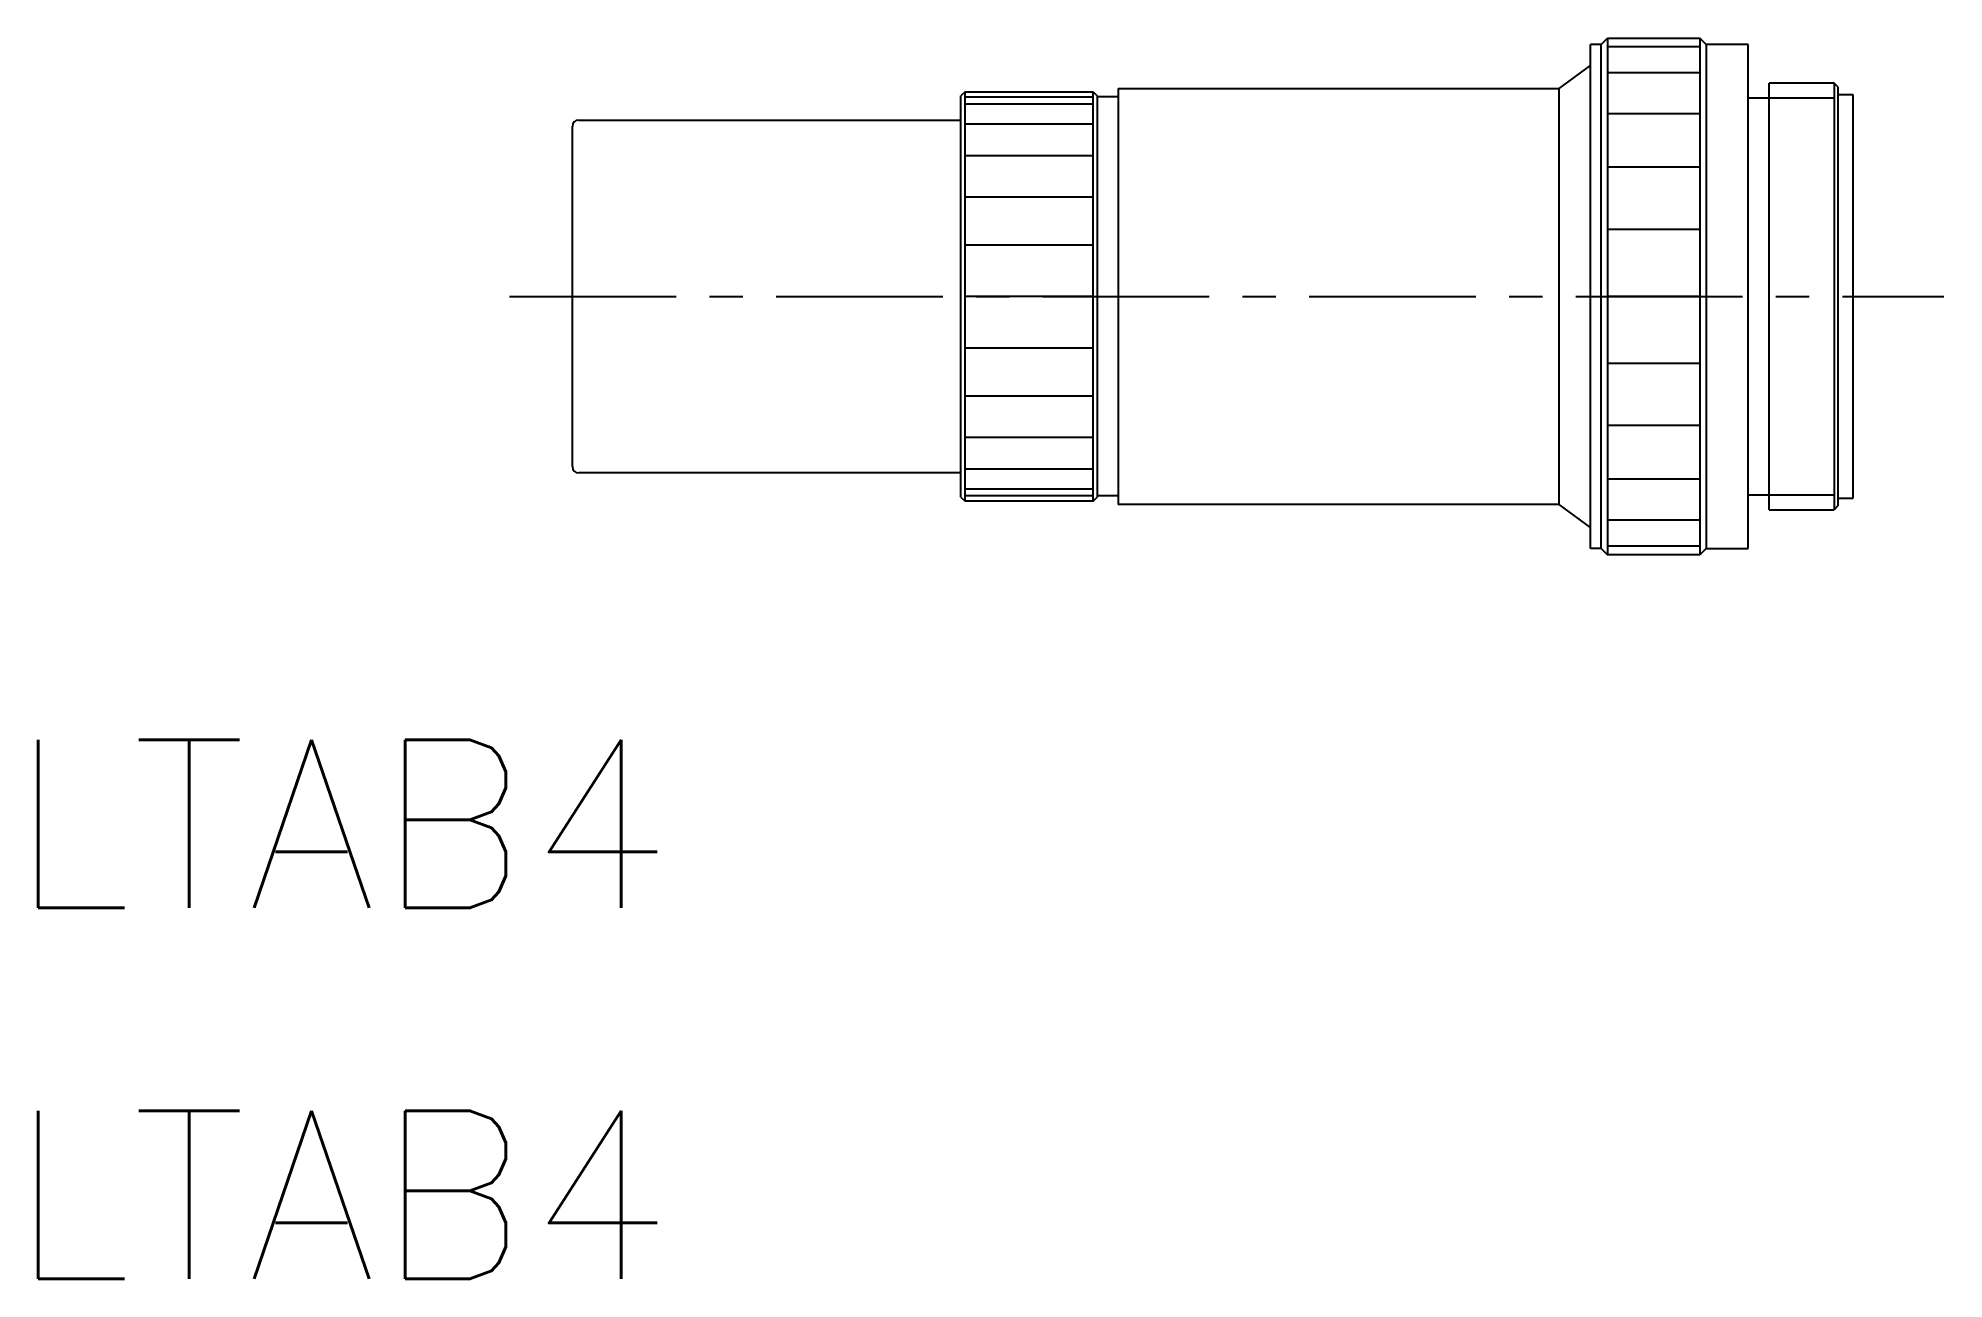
# Model space of a CAD drawing. Extents: x 14.7 to 105.5, y 32.5 to 91.6.
import ezdxf

# ---------------------------------------------------------------- set-up
doc = ezdxf.new("R2010")
doc.units = 0
doc.header["$LTSCALE"] = 0.25
doc.linetypes.add('CENTER', pattern=[50.8, 31.75, -6.35, 6.35, -6.35])
doc.layers.get('0').update_dxf_attribs({"linetype": 'CONTINUOUS'})
doc.layers.add('CENTER', color=1, linetype='CENTER')
doc.styles.get("Standard").update_dxf_attribs({"font": 'txt.shx', "bigfont": 'extfont.shx'})

msp = doc.modelspace()

# ---------------------------------------------------------------- linework, layer by layer
at = {"linetype": 'CONTINUOUS'}
for p, q in [((88.658, 67.282), (88.658, 91.282)), ((89.158, 91.282), (88.658, 91.282)), ((89.158, 91.282), (89.458, 91.582)), ((89.158, 67.282), (89.158, 91.282)), ((89.458, 91.582), (93.858, 91.582)), ((94.158, 91.282), (93.858, 91.582)), ((94.158, 91.282), (94.158, 67.282)), ((96.158, 91.282), (94.158, 91.282)), ((96.158, 67.282), (96.158, 91.282)), ((87.158, 89.182), (88.658, 90.282)), ((58.858, 89.032), (58.658, 88.832)), ((58.858, 89.032), (64.958, 89.032)), ((64.958, 89.032), (65.158, 88.832)), ((66.158, 89.182), (87.158, 89.182)), ((66.158, 89.182), (66.158, 69.382)), ((87.158, 69.382), (87.158, 89.182)), ((97.158, 69.122), (97.158, 89.442)), ((100.258, 89.442), (97.158, 89.442)), ((100.458, 89.242), (100.258, 89.442)), ((100.458, 69.322), (100.458, 89.242)), ((58.658, 69.732), (58.658, 88.832)), ((65.158, 88.832), (65.158, 69.732)), ((66.158, 88.782), (65.158, 88.782)), ((96.158, 88.742), (97.158, 88.742)), ((101.158, 88.882), (100.458, 88.882)), ((101.158, 69.682), (101.158, 88.882)), ((40.158, 71.182), (40.158, 87.382)), ((40.458, 87.682), (58.658, 87.682)), ((58.658, 70.882), (40.458, 70.882)), ((58.658, 69.732), (58.858, 69.532)), ((64.958, 69.532), (58.858, 69.532)), ((64.958, 69.532), (65.158, 69.732)), ((66.158, 69.782), (65.158, 69.782)), ((87.158, 69.382), (66.158, 69.382)), ((88.658, 68.282), (87.158, 69.382)), ((97.158, 69.822), (96.158, 69.822)), ((97.158, 69.122), (100.258, 69.122)), ((100.458, 69.322), (100.258, 69.122)), ((100.458, 69.682), (101.158, 69.682)), ((89.158, 67.282), (88.658, 67.282)), ((89.158, 67.282), (89.458, 66.982)), ((94.158, 67.282), (93.858, 66.982)), ((94.158, 67.282), (96.158, 67.282)), ((93.858, 66.982), (89.458, 66.982))]:
    msp.add_line(p, q, dxfattribs=at)
at = {"color": 3, "linetype": 'CONTINUOUS'}
for p, q in [((89.458, 91.582), (89.458, 66.982)), ((93.858, 91.162), (89.458, 91.162)), ((93.858, 91.582), (93.858, 66.982)), ((93.858, 89.934), (89.458, 89.934)), ((58.858, 69.532), (58.858, 89.032)), ((64.958, 69.532), (64.958, 89.032)), ((100.258, 89.442), (100.258, 69.122)), ((58.858, 88.782), (64.958, 88.782)), ((58.858, 88.458), (64.958, 88.458)), ((97.158, 88.742), (100.258, 88.742)), ((58.858, 87.509), (64.958, 87.509)), ((93.858, 87.979), (89.458, 87.979)), ((58.858, 85.999), (64.958, 85.999)), ((93.858, 85.432), (89.458, 85.432)), ((58.858, 84.032), (64.958, 84.032)), ((58.858, 81.74), (64.958, 81.74)), ((93.858, 82.465), (89.458, 82.465)), ((64.958, 79.282), (58.858, 79.282)), ((93.858, 79.282), (89.458, 79.282)), ((64.958, 76.823), (58.858, 76.823)), ((93.858, 76.098), (89.458, 76.098)), ((64.958, 74.532), (58.858, 74.532)), ((93.858, 73.132), (89.458, 73.132)), ((64.958, 72.564), (58.858, 72.564)), ((64.958, 71.054), (58.858, 71.054)), ((64.958, 70.105), (58.858, 70.105)), ((93.858, 70.584), (89.458, 70.584)), ((64.958, 69.782), (58.858, 69.782)), ((100.258, 69.822), (97.158, 69.822)), ((93.858, 68.629), (89.458, 68.629)), ((93.858, 67.401), (89.458, 67.401))]:
    msp.add_line(p, q, dxfattribs=at)
at = {"linetype": 'CONTINUOUS'}
for centre, start, end in [((40.458, 87.382), 90, 180), ((40.458, 71.182), 180, 270)]:
    msp.add_arc(centre, 0.3, start, end, dxfattribs=at)
at = {"layer": 'CENTER', "color": 1, "linetype": 'CENTER'}
msp.add_line((37.158, 79.282), (105.487, 79.282), dxfattribs=at)

# ---------------------------------------------------------------- texts
for p in [(13.331, 50.17), (13.331, 32.509)]:
    msp.add_text('LTAB4', height=8).set_placement(p)

doc.saveas('drawing.dxf')
